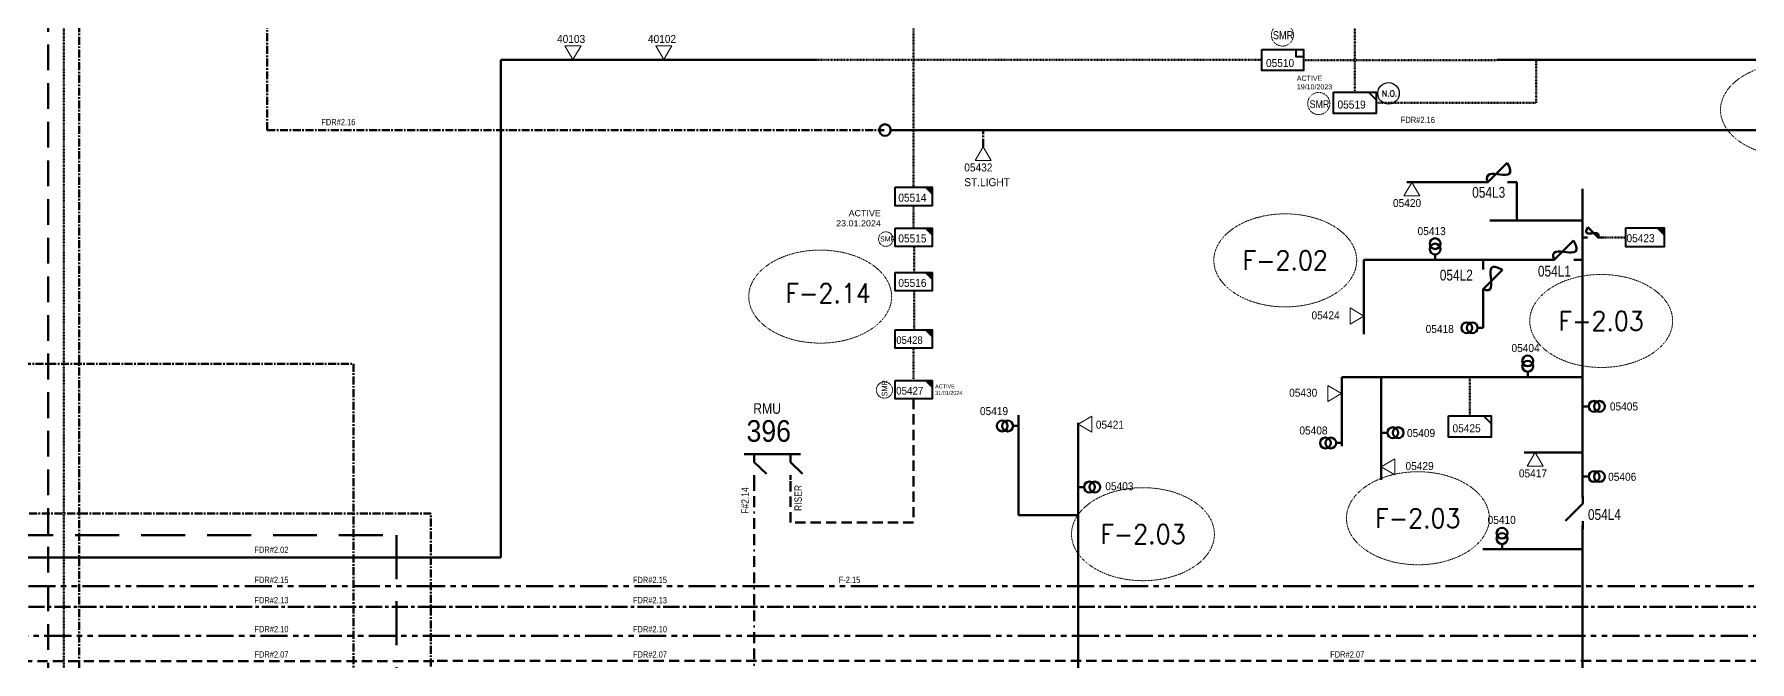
# Model space of a CAD drawing. Header units: metres. Extents: x 65984 to 144644, y -19036 to 23726.
# Drawn here: x 115430 to 116223, y 21464 to 21754 of the extents above; entities that cross this region are included whole.
import ezdxf
from ezdxf.enums import TextEntityAlignment as Align

# ---------------------------------------------------------------- set-up
doc = ezdxf.new("R2010")
doc.units = ezdxf.units.M
doc.header["$MEASUREMENT"] = 0
for name, pattern in [('( Border )', [1.75, 0.5, -0.25, 0.5, -0.25, 0, -0.25]), ('( Center )', [2, 1.25, -0.25, 0.25, -0.25]), ('( Phantom )', [2.5, 1.25, -0.25, 0.25, -0.25, 0.25, -0.25]), ('DGN Style 3', [0.013877, 0, -0.013877]), ('HIDDEN2', [2381.25, 1587.5, -793.75])]:
    doc.linetypes.add(name, pattern=pattern)
doc.layers.get('0').update_dxf_attribs({"color": 95, "lineweight": 40})
for name, color, linetype, lineweight in [('d_eos', 111, 'Continuous', 40), ('d_eos no', 121, 'Continuous', 40), ('d_fco', 5, 'Continuous', 40), ('d_fco text', 95, 'Continuous', 40), ('d_oh branch', 94, 'Continuous', 40), ('d_switch', 95, 'Continuous', 40), ('d_tf', 1, 'Continuous', 40), ('d_tf no', 6, 'Continuous', 40), ('d_tf_200', 1, 'Continuous', 40), ('d_ug cable', 95, 'Continuous', 40), ('d_ug main line', 95, 'Continuous', 40), ('d_unit sub', 7, 'Continuous', 40), ('FDR  1  16', 234, 'Continuous', 40), ('fedr no', 95, 'Continuous', 40), ('Level 37', 7, 'Continuous', 0), ('O H MAIN FEEDER', 4, 'Continuous', 100), ('SW N O', 114, 'Continuous', 30)]:
    doc.layers.add(name, color=color, linetype=linetype, lineweight=lineweight)
doc.styles.add('NASKHF', font='naskhf.shx', dxfattribs={"height": 8})
doc.styles.get("Standard").update_dxf_attribs({"font": 'txt.shx'})
doc.styles.add('Style-Arial', font='arial.ttf')
doc.styles.add('Style-ENGINEERING', font='ENGINEERING.shx')
doc.styles.add('Style-msdefault', font='msdefault.shx')
doc.styles.add('Style-STANDARD', font='STANDARD.shx')

# ---------------------------------------------------------------- blocks, each defined once
blk = doc.blocks.new('TFU_46')
at = {"layer": 'd_tf_200', "color": 4, "linetype": 'Continuous', "lineweight": 53}
blk.add_line((0, 10), (0, 0), dxfattribs=at)
at = {"layer": 'd_tf_200', "color": 4, "linetype": 'Continuous', "lineweight": 53, "extrusion": (0, 0, -1)}
for centre in [(0, 30), (0, 20)]:
    blk.add_circle(centre, 10, dxfattribs=at)
blk = doc.blocks.new('TF_8')
at = {"color": 0, "linetype": 'ByBlock', "lineweight": -2}
blk.add_line((6.3, 4.95), (9.9, 1.35), dxfattribs=at)
blk.add_3dface([(-10.1, 4.95), (9.9, 4.95), (9.9, -5.05), (-10.1, -5.05)], dxfattribs=at)
blk = doc.blocks.new('FUSE01')
at = {"color": 0, "linetype": 'ByBlock', "lineweight": -2}
blk.add_line((0, -17.15), (0, -22.55), dxfattribs=at)
at = {"color": 0, "linetype": 'ByBlock', "lineweight": -2, "flags": 128}
blk.add_lwpolyline([(0, 0.05), (0, -5.75), (-11.2, -16.95)], dxfattribs=at)
at = {"color": 0, "linetype": 'ByBlock', "lineweight": -2}
blk.add_open_spline([(-11.2, -16.95), (3.4, -25.35), (-11.6, -1.35), (0, -5.75)], degree=3, dxfattribs=at)
blk = doc.blocks.new('TF3')
at = {"color": 0, "linetype": 'ByBlock', "lineweight": -2}
for p, q in [((11.3, 9), (18.3, 9)), ((18.3, 9), (18.3, 2))]:
    blk.add_line(p, q, dxfattribs=at)
at = {"color": 0, "linetype": 'ByBlock', "lineweight": -2, "flags": 128}
blk.add_lwpolyline([(18.3, 2), (11.3, 2), (11.3, 9)], dxfattribs=at)
at = {"color": 0, "linetype": 'ByBlock', "lineweight": -2}
blk.add_3dface([(-21.7, 9), (18.3, 9), (18.3, -11), (-21.7, -11)], dxfattribs=at)
blk = doc.blocks.new('*U788')
at = {"layer": 'd_fco', "color": 4, "linetype": 'Continuous', "lineweight": 100}
for p, q in [((-8.3, 8.2), (-15.7, 8.2)), ((-8.3, 8.2), (7.9, -8.1)), ((15.7, 8.2), (8.3, 8.2))]:
    blk.add_line(p, q, dxfattribs=at)
blk = doc.blocks.new('exist.us-1000kva')
at = {"color": 0, "linetype": 'ByBlock', "lineweight": -2, "flags": 128}
blk.add_lwpolyline([(40, 12.9), (32.8, 20), (40, 20)], close=True, dxfattribs=at)
at = {"color": 0, "linetype": 'ByBlock', "lineweight": -2, "extrusion": (0, 0, -1)}
blk.add_solid([(-40, 12.9), (-32.8, 20), (-40, 20)], dxfattribs=at)
at = {"color": 0, "linetype": 'ByBlock', "lineweight": -2, "xscale": 2, "yscale": 2}
blk.add_blockref('TF_8', (20.2, 10.1), dxfattribs=at)
blk = doc.blocks.new('*U892')
at = {"layer": 'SW N O', "color": 3}
blk.add_circle((0, 0), 16.8, dxfattribs=at)
at = {"layer": 'SW N O', "color": 3, "style": 'Style-STANDARD'}
blk.add_text('N.O.', height=9.6, dxfattribs=at).set_placement((1.7, -0.2), align=Align.MIDDLE_CENTER)
blk = doc.blocks.new('TRA1_228')
at = {"layer": 'd_tf', "color": 4, "linetype": 'Continuous', "lineweight": 0, "ltscale": 0.00031041, "extrusion": (0, 0, -1), "flags": 128}
blk.add_lwpolyline([(-10, -17), (0, 0), (10, -17)], close=True, dxfattribs=at)
blk = doc.blocks.new('TRA1_227')
at = {"layer": 'd_tf', "color": 4, "linetype": 'Continuous', "lineweight": 0, "ltscale": 0.00031041, "xscale": 1.000046566207833, "yscale": 1.000046566207833, "zscale": 1.000046566207833, "rotation": 180}
blk.add_blockref('TRA1_228', (0, 0), dxfattribs=at)
blk = doc.blocks.new('TRA1_370')
at = {"layer": 'd_tf', "color": 4, "linetype": 'Continuous', "lineweight": 0, "ltscale": 0.000215867, "extrusion": (0, 0, -1), "flags": 128}
blk.add_lwpolyline([(-10.1, -17), (-0.1, 0), (9.9, -17)], close=True, dxfattribs=at)
blk = doc.blocks.new('TRA1_369')
at = {"layer": 'd_tf', "color": 4, "linetype": 'Continuous', "lineweight": 0, "ltscale": 0.000215867, "xscale": 1.000046566207833, "yscale": 1.000046566207833, "zscale": 1.000046566207833, "rotation": 180}
blk.add_blockref('TRA1_370', (0, 0), dxfattribs=at)
blk = doc.blocks.new('TRA1_372')
at = {"layer": 'd_tf', "color": 4, "linetype": 'Continuous', "lineweight": 0, "ltscale": 0.000215867, "extrusion": (0, 0, -1), "flags": 128}
blk.add_lwpolyline([(-10.1, -17), (-0.1, 0), (9.9, -17)], close=True, dxfattribs=at)
blk = doc.blocks.new('TRA1_371')
at = {"layer": 'd_tf', "color": 4, "linetype": 'Continuous', "lineweight": 0, "ltscale": 0.000215867, "xscale": 1.000046566207833, "yscale": 1.000046566207833, "zscale": 1.000046566207833, "rotation": 180}
blk.add_blockref('TRA1_372', (0, 0), dxfattribs=at)
blk = doc.blocks.new('TRA1_316')
at = {"layer": 'd_tf', "color": 5, "linetype": 'Continuous', "lineweight": 0, "ltscale": 0.000215867, "flags": 128}
blk.add_lwpolyline([(10.1, -17), (0.1, 0), (-9.9, -17)], close=True, dxfattribs=at)
blk = doc.blocks.new('TRA1_315')
at = {"layer": 'd_tf', "color": 5, "linetype": 'Continuous', "lineweight": 0, "ltscale": 0.000215867, "xscale": 1.000046566207833, "yscale": 1.000046566207833, "zscale": 1.000046566207833, "rotation": 180}
blk.add_blockref('TRA1_316', (0, 0), dxfattribs=at)
blk = doc.blocks.new('TRA1_252')
at = {"layer": 'd_tf', "color": 234, "linetype": 'Continuous', "lineweight": 0, "ltscale": 0.00031041, "extrusion": (0, 0, -1), "flags": 128}
blk.add_lwpolyline([(-10, -17), (0, 0), (10, -17)], close=True, dxfattribs=at)
blk = doc.blocks.new('TRA1_251')
at = {"layer": 'd_tf', "color": 234, "linetype": 'Continuous', "lineweight": 0, "ltscale": 0.00031041, "xscale": 1.000046566207833, "yscale": 1.000046566207833, "zscale": 1.000046566207833, "rotation": 180}
blk.add_blockref('TRA1_252', (0, 0), dxfattribs=at)

msp = doc.modelspace()

# ---------------------------------------------------------------- linework, layer by layer
at = {"layer": 'd_eos', "color": 7, "linetype": 'Continuous', "lineweight": 211, "ltscale": 0.54966}
for p, q in [((115758.21, 21559.6), (115784.12, 21559.6)), ((115762.79, 21559.6), (115762.79, 21555.87)), ((115762.79, 21555.87), (115768.4, 21550.42)), ((115779.54, 21559.6), (115779.54, 21555.87)), ((115779.54, 21555.87), (115785.15, 21550.42)), ((115762.79, 21549.91), (115762.79, 21547.64)), ((115779.54, 21549.91), (115779.54, 21547.64))]:
    msp.add_line(p, q, dxfattribs=at)
at = {"layer": 'd_oh branch', "color": 4, "linetype": 'Continuous', "lineweight": 100}
for p, q in [((116064.44, 21685.28), (116098.89, 21685.28)), ((116115.41, 21667.59), (116115.41, 21685.33)), ((116145.78, 21682.21), (116145.78, 21539.52)), ((116102.87, 21667.59), (116145.78, 21667.59)), ((116044.62, 21649.4), (116129.47, 21649.4)), ((116044.62, 21615.09), (116044.62, 21649.4)), ((116099.73, 21618.01), (116099.73, 21634.48)), ((116034.39, 21595.2), (116145.78, 21595.2)), ((116034.39, 21563.31), (116034.39, 21595.2)), ((116052.71, 21547.71), (116052.71, 21595.2)), ((115884.96, 21531.38), (115884.96, 21577.64)), ((115912.6, 21439.35), (115912.6, 21574.1)), ((116118.75, 21560.35), (116145.78, 21560.35)), ((115884.96, 21531.38), (115912.6, 21531.38)), ((116145.78, 21526.62), (116145.78, 21350.49)), ((116145.78, 21515.68), (116099.63, 21515.68))]:
    msp.add_line(p, q, dxfattribs=at)
at = {"layer": 'd_ug cable', "color": 5, "linetype": 'DGN Style 3', "lineweight": 158}
for p, q in [((115791.77, 21741.84), (115997.5, 21741.84)), ((116016.7, 21741.78), (116106.15, 21741.78))]:
    msp.add_line(p, q, dxfattribs=at)
at = {"layer": 'd_ug cable', "color": 3, "linetype": 'DGN Style 3', "lineweight": 100}
for p, q in [((115836.46, 21664.11), (115836.46, 21674.42)), ((115836.47, 21608.53), (115836.47, 21593.69))]:
    msp.add_line(p, q, dxfattribs=at)
at = {"layer": 'd_ug cable', "color": 4, "linetype": 'DGN Style 3', "lineweight": 100}
for p, q in [((116165.72, 21659.78), (116153.88, 21659.78)), ((116093.6, 21595.2), (116093.6, 21577.29))]:
    msp.add_line(p, q, dxfattribs=at)
at = {"layer": 'd_ug cable', "color": 3, "linetype": '( Border )', "lineweight": 140, "ltscale": 10}
msp.add_line((115762.79, 21547.64), (115762.79, 21422.54), dxfattribs=at)
at = {"layer": 'd_ug cable', "color": 206, "linetype": 'DGN Style 3', "lineweight": 100, "flags": 128}
msp.add_lwpolyline([(116176.39, 20628.22), (116176.39, 20750.68), (116176.22, 20750.68), (116176.22, 20751.88), (115709.1, 20751.88), (115709.1, 20898.3), (115443.65, 20898.3), (115443.65, 22367.11), (125153.08, 22367.11), (125153.08, 21679.5), (125516.2, 21679.5), (125516.2, 21661.2)], dxfattribs=at)
at = {"layer": 'd_ug cable', "color": 251, "linetype": 'DGN Style 3', "lineweight": 100, "flags": 128}
msp.add_lwpolyline([(116040.43, 21726.94), (116040.43, 21798.12)], dxfattribs=at)
at = {"layer": 'd_ug cable', "color": 3, "linetype": 'DGN Style 3', "lineweight": 100, "flags": 128}
for points in [[(115836.46, 21770.96), (115836.46, 21682.96)], [(115836.72, 21643.8), (115836.72, 21655.58)], [(115836.72, 21617.07), (115836.72, 21635.09)]]:
    msp.add_lwpolyline(points, dxfattribs=at)
at = {"layer": 'd_ug cable', "color": 9, "linetype": 'HIDDEN2', "lineweight": 158, "ltscale": 0.003}
for points in [[(118110.74, 21741.67), (118110.74, 21750.34), (117598.02, 21750.34), (117598.02, 21519.97), (117028.33, 21519.97), (117028.33, 21463.98), (115614.73, 21463.98)], [(115614.73, 21463.94), (114033.38, 21463.94)]]:
    msp.add_lwpolyline(points, dxfattribs=at)
at = {"layer": 'd_ug cable', "color": 5, "linetype": 'DGN Style 3', "lineweight": 158, "flags": 128}
msp.add_lwpolyline([(116050.29, 21722.01), (116124.32, 21722.01), (116124.32, 21741.84)], dxfattribs=at)
at = {"layer": 'd_ug cable', "color": 3, "linetype": 'HIDDEN2', "lineweight": 158, "ltscale": 0.003}
msp.add_lwpolyline([(115836.47, 21585.16), (115836.47, 21528.04), (115779.54, 21528.04), (115779.54, 21548.69)], dxfattribs=at)
at = {"layer": 'd_ug cable', "color": 2, "linetype": 'DGN Style 3', "lineweight": 13}
for centre, radius in [((116006.99, 21753.35), 5.11), ((116023.78, 21721.66), 5.12), ((115823.64, 21659), 3.36), ((115823, 21589.24), 3.74)]:
    msp.add_circle(centre, radius, dxfattribs=at)
at = {"layer": 'd_ug main line', "color": 234, "linetype": '( Center )', "lineweight": 140, "ltscale": 2.94}
msp.add_line((115868.6, 21701.68), (115868.6, 21709.35), dxfattribs=at)
at = {"layer": 'd_ug main line', "color": 36, "linetype": 'HIDDEN2', "lineweight": 70, "ltscale": 0.0075}
msp.add_lwpolyline([(125386.09, 22374.01), (115436.35, 22374.01), (115436.35, 20892.06), (115702.37, 20892.06), (115702.37, 20746.44), (116184.6, 20746.44), (116184.6, 20578.3), (116242, 20578.3), (116242, 20553.61)], dxfattribs=at)
at = {"layer": 'd_ug main line', "color": 174, "linetype": '( Center )', "lineweight": 140, "ltscale": 2.94, "flags": 128}
msp.add_lwpolyline([(125145.17, 22359.87), (115450.76, 22359.87), (115450.76, 20910.03), (116755.35, 20910.03), (116755.35, 20829.41)], dxfattribs=at)
at = {"layer": 'd_ug main line', "color": 234, "linetype": '( Center )', "lineweight": 158, "ltscale": 2.94, "flags": 128}
for points in [[(115537.69, 21709.35), (115537.69, 22086.76), (113243.69, 22086.76), (113243.69, 22047.62)], [(115537.69, 21709.35), (115822.87, 21709.35)]]:
    msp.add_lwpolyline(points, dxfattribs=at)
at = {"layer": 'd_ug main line', "color": 18, "linetype": '( Center )', "lineweight": 200, "ltscale": 2.94, "flags": 128}
msp.add_lwpolyline([(117507.99, 20864.2), (117516.68, 20864.2), (117516.68, 20905.53), (115577.6, 20905.52), (115577.6, 21183.12), (115577.6, 21183.12), (115577.6, 21601.34), (113510.51, 21601.34)], dxfattribs=at)
at = {"layer": 'd_ug main line', "color": 251, "linetype": '( Phantom )', "lineweight": 158, "ltscale": 10, "flags": 128}
for points in [[(117877.68, 21565.78), (117877.68, 21498.56), (115614.73, 21498.56)], [(115614.73, 21498.56), (113857.02, 21498.56)]]:
    msp.add_lwpolyline(points, dxfattribs=at)
at = {"layer": 'd_ug main line', "color": 171, "linetype": '( Center )', "lineweight": 158, "ltscale": 2.94, "flags": 128}
msp.add_lwpolyline([(115613.31, 21308.54), (115613.31, 21532.17), (114010, 21532.17)], dxfattribs=at)
at = {"layer": 'd_ug main line', "color": 40, "linetype": '( Phantom )', "lineweight": 158, "ltscale": 10, "flags": 128}
msp.add_lwpolyline([(117018.53, 21529.21), (117018.53, 21475.64), (114080.14, 21475.64)], dxfattribs=at)
at = {"layer": 'd_ug main line', "color": 95, "linetype": 'HIDDEN2', "lineweight": 158, "ltscale": 0.012803}
msp.add_lwpolyline([(113985.49, 21522.16), (115597.43, 21522.16), (115597.43, 21191.8)], dxfattribs=at)
at = {"layer": 'FDR  1  16', "color": 134, "linetype": '( Center )', "lineweight": 158, "ltscale": 6, "flags": 128}
for points in [[(115614.73, 21489.02), (113889.01, 21489.02)], [(118008.26, 21489.06), (115614.73, 21489.06)]]:
    msp.add_lwpolyline(points, dxfattribs=at)
at = {"layer": 'fedr no', "color": 82, "linetype": 'DGN Style 3', "lineweight": 13, "true_color": 0x1dc70e}
for centre in [(116242.56, 21718.73), (116008.3, 21649.18), (115793.3, 21632.42), (116154.36, 21621.16), (116069.62, 21529.95), (115942.52, 21522.59)]:
    msp.add_ellipse(centre, major_axis=(33.02, 0), ratio=0.651175, dxfattribs=at)
at = {"layer": 'O H MAIN FEEDER', "color": 5, "lineweight": 211, "ltscale": 30}
for p, q in [((115645.64, 21741.84), (115791.77, 21741.84)), ((116106.15, 21741.84), (116331.78, 21741.84))]:
    msp.add_line(p, q, dxfattribs=at)
at = {"layer": 'O H MAIN FEEDER', "color": 5, "lineweight": 211, "ltscale": 10}
for q in [(115645.64, 21741.84), (113937.64, 21511.88)]:
    msp.add_line((115645.64, 21511.88), q, dxfattribs=at)
at = {"layer": 'O H MAIN FEEDER', "color": 234, "lineweight": 211, "ltscale": 30, "flags": 128}
msp.add_lwpolyline([(115825.94, 21709.35), (116242.01, 21709.35), (116242.01, 21639.35), (116778.88, 21639.35)], dxfattribs=at)
at = {"layer": 'O H MAIN FEEDER', "color": 234, "lineweight": 211, "ltscale": 0.488306}
msp.add_circle((115823.25, 21709.41), 2.66, dxfattribs=at)

# ---------------------------------------------------------------- block references
at = {"layer": 'd_fco', "color": 4, "linetype": 'Continuous', "lineweight": 100}
for name, p, xscale, yscale, zscale, rotation in [('FUSE01', (116097.37, 21685.28), 0.8, -0.8000000000000002, 0.1205302691593963, 270.0000849144932), ('FUSE01', (116127.95, 21649.4), 0.8, -0.8000000000000002, 0.1205302691593963, 270.0000849144932), ('FUSE01', (116155.33, 21659.78), 0.422296190146212, 0.422296190146212, 0.1205302691593963, 269.9999150855069), ('FUSE01', (116099.73, 21631.2), 0.8, 0.8, 0.1205302691593963, 179.9998093969108), ('*U788', (116141.9, 21532.67), 0.4899999999999999, 0.4899999999999999, 0.4899999999999999, 270)]:
    msp.add_blockref(name, p, dxfattribs=dict(at, xscale=xscale, yscale=yscale, zscale=zscale, rotation=rotation))
at = {"layer": 'd_tf', "color": 5, "linetype": 'Continuous', "lineweight": 0, "ltscale": 0.000215867, "xscale": 0.37, "yscale": 0.37, "zscale": 0.37, "rotation": 359.9999999999999}
for p in [(115679.05, 21742.08), (115721.07, 21742.08)]:
    msp.add_blockref('TRA1_315', p, dxfattribs=at)
at = {"layer": 'd_tf', "color": 234, "linetype": 'Continuous', "lineweight": 0, "ltscale": 0.00031041, "extrusion": (0, 0, -1), "xscale": 0.37, "yscale": 0.37, "zscale": 0.37, "rotation": 179.9999999999999}
msp.add_blockref('TRA1_251', (-115868.59, 21701.68), dxfattribs=at)
at = {"layer": 'd_tf', "color": 4, "linetype": 'Continuous', "lineweight": 0, "ltscale": 0.00031041, "extrusion": (0, 0, -1), "xscale": 0.37, "yscale": 0.37, "zscale": 0.37, "rotation": 179.9999999999999}
msp.add_blockref('TRA1_227', (-116066.78, 21685.23), dxfattribs=at)
at = {"layer": 'd_tf', "color": 4, "linetype": 'Continuous', "lineweight": 0, "ltscale": 0.000215867, "xscale": 0.3700000000000001, "yscale": 0.3700000000000001, "zscale": 0.3700000000000001, "rotation": 89.99998481305583}
for p in [(116044.61, 21623.49), (116034.27, 21587.72)]:
    msp.add_blockref('TRA1_369', p, dxfattribs=at)
at = {"layer": 'd_tf', "color": 4, "linetype": 'Continuous', "lineweight": 0, "ltscale": 0.000215867, "extrusion": (0, 0, -1)}
for name, p, xscale, yscale, zscale, rotation in [('TRA1_369', (-115912.6, 21573.49), 0.3700000000000001, 0.3700000000000001, 0.3700000000000001, 90.00009156464147), ('TRA1_369', (-116052.71, 21553.82), 0.3700000000000001, 0.3700000000000001, 0.3700000000000001, 89.99998481305583), ('TRA1_371', (-116123.83, 21560.35), 0.37, 0.37, 0.37, 180)]:
    msp.add_blockref(name, p, dxfattribs=dict(at, xscale=xscale, yscale=yscale, zscale=zscale, rotation=rotation))
at = {"layer": 'd_tf_200', "color": 4, "linetype": 'Continuous', "lineweight": 53, "xscale": 0.25, "yscale": 0.25, "zscale": 0.25}
for p, rotation in [((116077.59, 21649.4), 359.9999999999999), ((116120.4, 21595.2), 359.9999999999999), ((116146.07, 21581.66), 269.9999999999998), ((115884.94, 21572.63), 89.99999999999987), ((116053.01, 21569.5), 269.9999999999998), ((116146.07, 21549.22), 269.9999999999998), ((116108.51, 21515.55), 359.9999999999999)]:
    msp.add_blockref('TFU_46', p, dxfattribs=dict(at, rotation=rotation))
at = {"layer": 'd_tf_200', "color": 4, "linetype": 'Continuous', "lineweight": 53, "extrusion": (0, 0, -1)}
for p, xscale, yscale, zscale, rotation in [((-116099.73, 21618.01), 0.2500000000000001, 0.2500000000000001, 0.2500000000000001, 270.0001056890848), ((-116034.37, 21564.75), 0.2500000000000001, 0.2500000000000001, 0.2500000000000001, 270.0001067541368), ((-115912.76, 21544.39), 0.25, 0.25, 0.25, 90.00009957157692)]:
    msp.add_blockref('TFU_46', p, dxfattribs=dict(at, xscale=xscale, yscale=yscale, zscale=zscale, rotation=rotation))
at = {"layer": 'd_unit sub', "color": 2, "linetype": 'Continuous', "lineweight": 40, "rotation": 359.9999999999999}
for name, p, xscale, yscale, zscale in [('TF3', (116007.92, 21742.26), 0.4802385556816694, 0.4802385556816694, 0.1300771388769227), ('TF_8', (116040.53, 21722.06), 0.9854945279729773, 0.9854945279729773, 0.4267622666565712), ('exist.us-1000kva', (115827.93, 21655.58), 0.4267622666565712, 0.4267622666565712, 0.4267622666565712)]:
    msp.add_blockref(name, p, dxfattribs=dict(at, xscale=xscale, yscale=yscale, zscale=zscale))
at = {"layer": 'd_unit sub', "color": 3, "linetype": 'Continuous', "lineweight": 40, "xscale": 0.4267622666565712, "yscale": 0.4267622666565712, "zscale": 0.4267622666565712, "rotation": 359.9999999999999}
for p in [(115827.93, 21674.42), (115827.93, 21635.02), (115827.93, 21608.53)]:
    msp.add_blockref('exist.us-1000kva', p, dxfattribs=at)
at = {"layer": 'd_unit sub', "color": 4, "linetype": 'Continuous', "lineweight": 40, "zscale": 0.4267622666565712, "rotation": 359.9999999999999}
for name, p, xscale, yscale in [('exist.us-1000kva', (116165.74, 21655.36), 0.4417101391379909, 0.4417101391379909), ('TF_8', (116093.7, 21572.41), 0.9854945279729773, 0.9854945279729773)]:
    msp.add_blockref(name, p, dxfattribs=dict(at, xscale=xscale, yscale=yscale))
at = {"layer": 'd_unit sub', "color": 131, "linetype": 'Continuous', "lineweight": 40, "xscale": 0.4267622666565712, "yscale": 0.4267622666565712, "zscale": 0.4267622666565712, "rotation": 359.9999999999999}
msp.add_blockref('exist.us-1000kva', (115827.93, 21585.16), dxfattribs=at)
at = {"layer": 'SW N O', "color": 3, "xscale": 0.2950694635422144, "yscale": 0.2950694635422144, "zscale": 0.2950694635422144}
msp.add_blockref('*U892', (116056.04, 21726.38), dxfattribs=at)

# ---------------------------------------------------------------- texts
at = {"color": 4, "insert": (115821.35, 21664.84), "char_height": 2.8246, "attachment_point": 9}
msp.add_mtext('\\FENGINEERING;\\H1x;\\W1.09375;ACTIVE\\P23.01.2024', dxfattribs=at)
at = {"layer": 'd_eos no', "color": 7, "linetype": 'Continuous', "lineweight": 140, "style": 'Style-Arial', "width": 0.88}
msp.add_text('396', height=10, dxfattribs=at).set_placement((115759.26, 21565.31))
at = {"layer": 'd_fco text', "color": 4, "linetype": 'Continuous', "lineweight": 80, "style": 'Style-msdefault', "width": 0.82}
for s, p in [('054L3', (116094.73, 21683.12)), ('054L2', (116079.75, 21644.85)), ('054L1', (116125.1, 21646.68)), ('054L4', (116148.24, 21534.17))]:
    msp.add_text(s, height=5, rotation=0.03376, dxfattribs=at).set_placement(p, align=Align.TOP_LEFT)
at = {"layer": 'd_switch', "color": 1, "linetype": 'Continuous', "lineweight": 30, "ltscale": 0.9, "style": 'Style-ENGINEERING', "width": 0.857143}
msp.add_text('SMR', height=3.714, rotation=0.00263, dxfattribs=at).set_placement((116002.56, 21755.14), align=Align.TOP_LEFT)
at = {"layer": 'd_switch', "color": 1, "linetype": 'Continuous', "lineweight": 30, "style": 'Style-ENGINEERING', "width": 0.857143}
for height, rotation, p in [(3.568, 0.00263, (116019.57, 21723.16)), (2.341, 0.00263, (115821, 21660.25)), (2.601, 90.00263, (115821.77, 21586.3))]:
    msp.add_text('SMR', height=height, rotation=rotation, dxfattribs=at).set_placement(p, align=Align.TOP_LEFT)
at = {"layer": 'd_switch', "color": 2, "linetype": 'Continuous', "lineweight": 30, "style": 'Style-msdefault', "width": 0.857143}
for s, p in [('FDR#2.16', (115562.65, 21714.57)), ('FDR#2.16', (116061.74, 21715.56)), ('FDR#2.15', (115706.72, 21502.9)), ('FDR#2.13', (115706.72, 21493.54)), ('FDR#2.10', (115706.72, 21480.16)), ('FDR#2.07', (115706.72, 21468.46))]:
    msp.add_text(s, height=2.92, dxfattribs=at).set_placement(p, align=Align.TOP_LEFT)
at = {"layer": 'd_switch', "color": 7, "linetype": 'Continuous', "lineweight": 30, "style": 'Style-ENGINEERING', "width": 0.857143}
for s, p in [('F#2.14', (115760.27, 21532.03)), ('RISER', (115784.79, 21533.33))]:
    msp.add_text(s, height=3.43, rotation=90.00037, dxfattribs=at).set_placement(p)
at = {"layer": 'd_switch', "color": 7, "linetype": 'Continuous', "lineweight": 13, "style": 'Style-msdefault', "width": 0.857143}
for s, p in [('FDR#2.02', (115531.71, 21516.85)), ('FDR#2.15', (115531.73, 21502.9)), ('F-2.15', (115801.86, 21502.93)), ('FDR#2.13', (115531.73, 21493.54)), ('FDR#2.10', (115531.73, 21480.16)), ('FDR#2.07', (115531.73, 21468.46)), ('FDR#2.07', (116029.08, 21468.46))]:
    msp.add_text(s, height=2.92, dxfattribs=at).set_placement(p, align=Align.TOP_LEFT)
at = {"layer": 'd_tf no', "color": 5, "linetype": 'Continuous', "lineweight": 40, "style": 'Style-msdefault', "width": 0.945946}
for s, p in [('40103', (115671.63, 21753.39)), ('40102', (115713.65, 21753.39))]:
    msp.add_text(s, height=3.7, dxfattribs=at).set_placement(p, align=Align.TOP_LEFT)
at = {"layer": 'd_tf no', "color": 121, "linetype": 'Continuous', "lineweight": 40, "style": 'Style-msdefault', "width": 0.945946}
for s, p in [('05510', (115999.4, 21742.27)), ('05519', (116032.46, 21723.05)), ('05515', (115829.42, 21661.17))]:
    msp.add_text(s, height=3.7, dxfattribs=at).set_placement(p, align=Align.TOP_LEFT)
at = {"layer": 'd_tf no', "color": 234, "linetype": 'Continuous', "lineweight": 40, "style": 'Style-msdefault', "width": 0.945946}
for s, p in [('05432', (115859.91, 21693.98)), ('ST.LIGHT', (115859.91, 21687.17))]:
    msp.add_text(s, height=3.7, dxfattribs=at).set_placement(p, align=Align.TOP_LEFT)
at = {"layer": 'd_tf no', "color": 3, "linetype": 'Continuous', "lineweight": 40, "style": 'Style-msdefault', "width": 0.945946}
for s, height, p in [('05514', 3.7, (115829.42, 21680.01)), ('05516', 3.7, (115829.42, 21640.61)), ('05428', 3.473, (115828.47, 21614.05))]:
    msp.add_text(s, height=height, dxfattribs=at).set_placement(p, align=Align.TOP_LEFT)
at = {"layer": 'd_tf no', "color": 4, "linetype": 'Continuous', "lineweight": 40, "style": 'Style-msdefault', "width": 0.945946}
for s, p in [('05420', (116058.1, 21677.53)), ('05413', (116069.47, 21664.54)), ('05423', (116166.05, 21661.26)), ('05424', (116020.44, 21625.61)), ('05418', (116073.2, 21619.3)), ('05404', (116112.89, 21610.48)), ('05430', (116010.09, 21589.84)), ('05419', (115867.15, 21581.33)), ('05405', (116158.38, 21583.48)), ('05421', (115920.72, 21575.05)), ('05408', (116014.83, 21572.39)), ('05409', (116064.57, 21571.19)), ('05425', (116085.63, 21573.4)), ('05406', (116157.57, 21550.98)), ('05403', (115925.11, 21546.61)), ('05410', (116101.85, 21531.05))]:
    msp.add_text(s, height=3.7, dxfattribs=at).set_placement(p, align=Align.TOP_LEFT)
at = {"layer": 'd_tf no', "color": 131, "linetype": 'Continuous', "lineweight": 40, "style": 'Style-msdefault', "width": 0.945946}
msp.add_text('05427', height=3.581, dxfattribs=at).set_placement((115828.41, 21590.69), align=Align.TOP_LEFT)
at = {"layer": 'd_tf no', "color": 4, "linetype": 'Continuous', "lineweight": 40, "style": 'Style-msdefault', "width": 0.945946}
msp.add_text('05429', height=3.7, dxfattribs=at).set_placement((116076.92, 21555.94), align=Align.TOP_RIGHT)
msp.add_text('05417', height=3.7, dxfattribs=at).set_placement((116116.3, 21548.86))
at = {"layer": 'd_tf no', "color": 121, "linetype": 'Continuous', "lineweight": 40, "insert": (116013.62, 21734.57), "char_height": 2.3822, "attachment_point": 1, "style": 'NASKHF'}
msp.add_mtext('\\Fmsdefault;\\H1x;\\W0.945946;ACTIVE\\P19/10/2023', dxfattribs=at)
at = {"layer": 'd_tf no', "color": 131, "linetype": 'Continuous', "lineweight": 40, "insert": (115846.44, 21591.84), "char_height": 1.8291, "attachment_point": 1, "style": 'NASKHF'}
msp.add_mtext('\\Fmsdefault;\\H1x;\\W0.945946;ACTIVE\\P31/01/2024', dxfattribs=at)
at = {"layer": 'fedr no', "color": 6, "linetype": 'Continuous', "lineweight": 40, "char_height": 8.852, "attachment_point": 5, "style": 'Style-STANDARD'}
for s, insert in [('F-2.02', (116008.3, 21649.18)), ('F-2.14', (115796.97, 21634)), ('F-2.03', (116154.36, 21621.16)), ('F-2.03', (116069.62, 21529.95)), ('F-2.03', (115942.52, 21522.59))]:
    msp.add_mtext(s, dxfattribs=dict(at, insert=insert))
at = {"layer": 'Level 37', "color": 7, "linetype": 'Continuous', "lineweight": 100, "style": 'Style-msdefault', "width": 0.86}
msp.add_text('RMU', height=4.9, rotation=359.99963, dxfattribs=at).set_placement((115775.17, 21578.23), align=Align.RIGHT)

doc.saveas('drawing.dxf')
